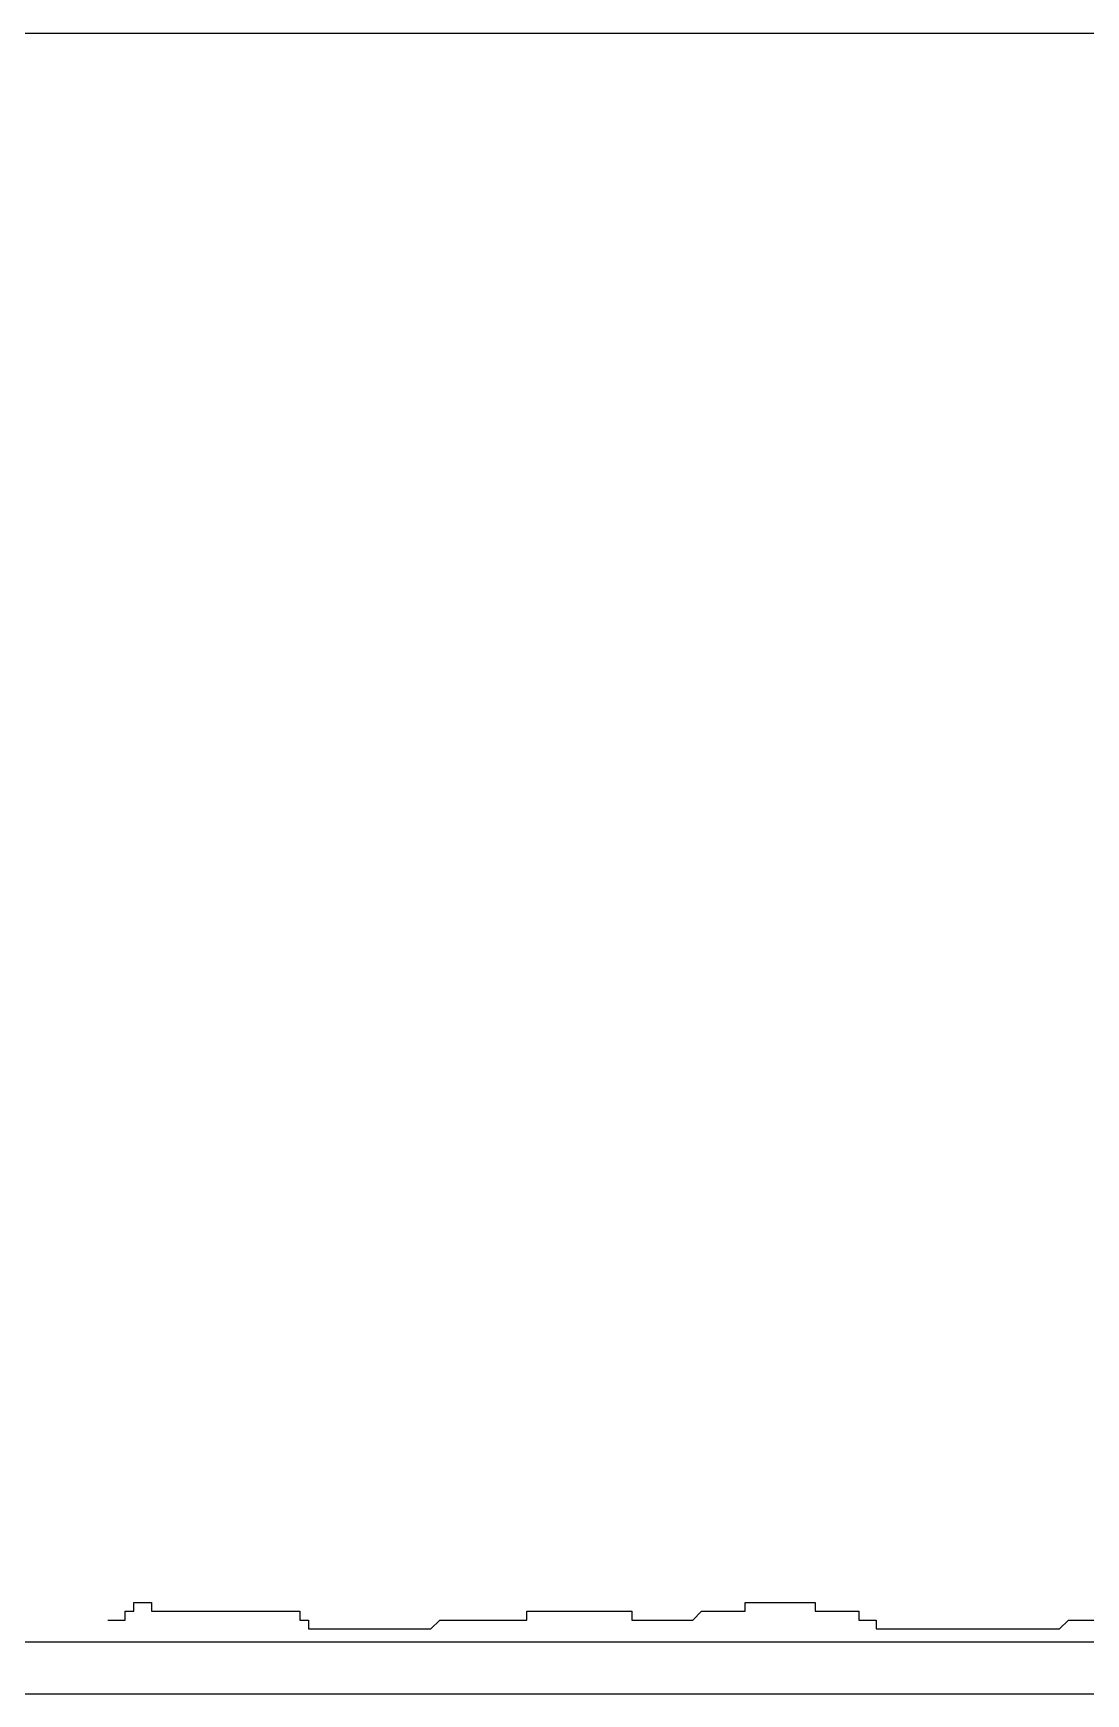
# Model space of a CAD drawing. Extents: x 182769.15 to 182771.38, y 101811.72 to 101812.21.
# Drawn here: x 182769.73355 to 182769.74166, y 101811.91318 to 101811.92596 of the extents above; entities that cross this region are included whole.
import ezdxf

# ---------------------------------------------------------------- set-up
doc = ezdxf.new("R2010")
doc.units = 0
doc.header["$MEASUREMENT"] = 0
doc.layers.add('iç yatay', color=3, linetype='Continuous')
doc.layers.add('tefriş', color=21, linetype='Continuous')

msp = doc.modelspace()

# ---------------------------------------------------------------- linework, layer by layer
at = {"layer": 'iç yatay'}
msp.add_line((182769.717995, 101811.925955), (182769.795795, 101811.925955), dxfattribs=at)
at = {"layer": 'tefriş', "color": 8}
for p, q in [((182769.734263, 101811.913814), (182769.73433, 101811.913814)), ((182769.734263, 101811.913747), (182769.734263, 101811.913814)), ((182769.73433, 101811.913882), (182769.734465, 101811.913882)), ((182769.73433, 101811.913814), (182769.73433, 101811.913882)), ((182769.734465, 101811.913882), (182769.734465, 101811.913814)), ((182769.734465, 101811.913814), (182769.735607, 101811.913814)), ((182769.735607, 101811.913814), (182769.735607, 101811.913747)), ((182769.737355, 101811.913814), (182769.738161, 101811.913814)), ((182769.737355, 101811.913747), (182769.737355, 101811.913814)), ((182769.738161, 101811.913814), (182769.738161, 101811.913747)), ((182769.738632, 101811.913747), (182769.738699, 101811.913814)), ((182769.738699, 101811.913814), (182769.739035, 101811.913814)), ((182769.739035, 101811.913882), (182769.739573, 101811.913882)), ((182769.739035, 101811.913814), (182769.739035, 101811.913882)), ((182769.739573, 101811.913882), (182769.739573, 101811.913814)), ((182769.739573, 101811.913814), (182769.739909, 101811.913814)), ((182769.739909, 101811.913814), (182769.739909, 101811.913747)), ((182769.734129, 101811.913747), (182769.734263, 101811.913747)), ((182769.735607, 101811.913747), (182769.735674, 101811.913747)), ((182769.735674, 101811.913747), (182769.735674, 101811.91368)), ((182769.735674, 101811.91368), (182769.736615, 101811.91368)), ((182769.736615, 101811.91368), (182769.736683, 101811.913747)), ((182769.736683, 101811.913747), (182769.737355, 101811.913747)), ((182769.738161, 101811.913747), (182769.738632, 101811.913747)), ((182769.739909, 101811.913747), (182769.740043, 101811.913747)), ((182769.740043, 101811.913747), (182769.740043, 101811.91368)), ((182769.740043, 101811.91368), (182769.741455, 101811.91368)), ((182769.741455, 101811.91368), (182769.741522, 101811.913747)), ((182769.741522, 101811.913747), (182769.741791, 101811.913747))]:
    msp.add_line(p, q, dxfattribs=at)
at = {"layer": 'tefriş'}
for p, q in [((182769.72251, 101811.91358), (182769.75571, 101811.91358)), ((182769.72011, 101811.91318), (182769.75811, 101811.91318))]:
    msp.add_line(p, q, dxfattribs=at)

doc.saveas('drawing.dxf')
